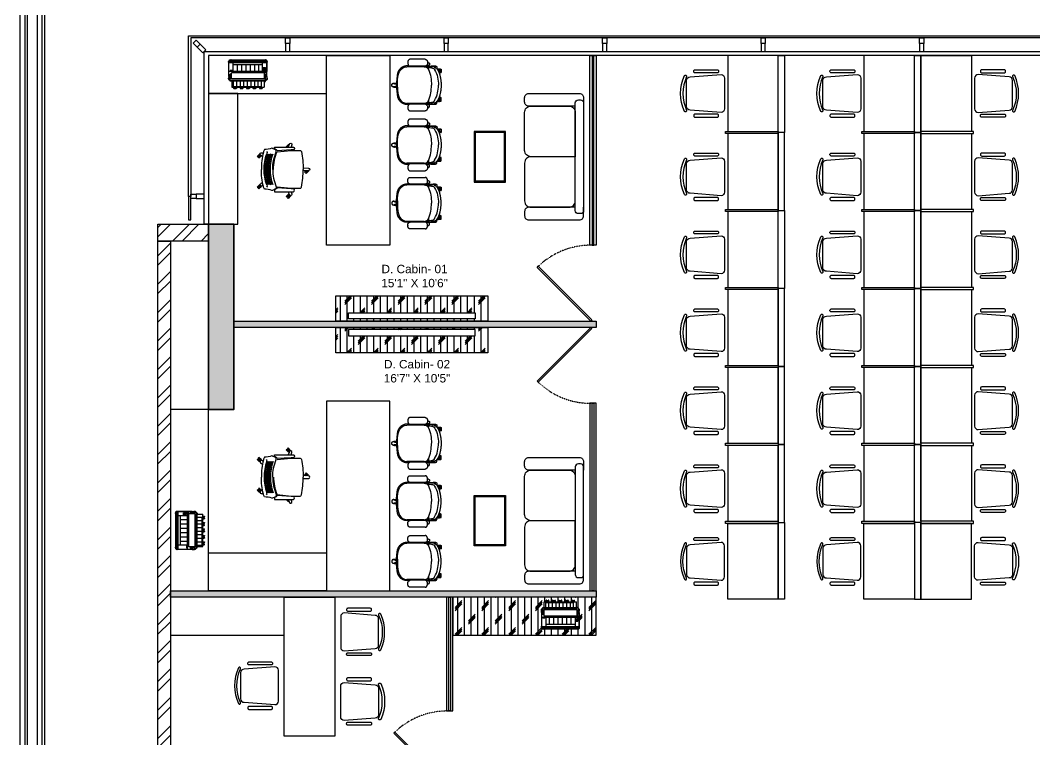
# Model space of a CAD drawing. Header units: inches. Extents: x 245639 to 247372, y 696379 to 697686.
# Drawn here: x 245661.1 to 246142.3, y 697065.5 to 697406.9 of the extents above; entities that cross this region are included whole.
import ezdxf

# ---------------------------------------------------------------- set-up
doc = ezdxf.new("R2010")
doc.units = ezdxf.units.IN
doc.linetypes.add('( Hidden )', pattern=[0.375, 0.25, -0.125])
doc.linetypes.add('AUDIT_D_060311083008-3', pattern=[0])
for name, color, linetype in [('A-GLAZ', 92, 'AUDIT_D_060311083008-3'), ('FFURNITURE', 42, 'Continuous'), ('HATCH', 251, 'Continuous'), ('I-Text', 44, 'Continuous'), ('I-Windows', 141, 'Continuous'), ('WALL', 7, 'Continuous')]:
    doc.layers.add(name, color=color, linetype=linetype)
doc.layers.add('C01 Walls', color=10, linetype='Continuous', lineweight=35)
doc.layers.add('NAMEPLATE', color=7, linetype='Continuous', lineweight=25)
doc.styles.get("Standard").update_dxf_attribs({"font": 'arial.ttf'})
pattern_1 = [(270, (-664221.4, -105168.278), (3.175, -5e-16), []), (45, (-664222.9875, -105169.8655), (-6.35000274, 6.35000274), [4.49013, -4.49013]), (45, (-664222.9875, -105170.659), (-6.35000274, 6.35000274), [4.49013, -4.49013]), (45, (-664222.9875, -105171.453), (-6.35000274, 6.35000274), [4.49013, -4.49013])]

# ---------------------------------------------------------------- blocks, each defined once
blk = doc.blocks.new('rthd')
at = {"layer": 'FFURNITURE', "transparency": 33554687}
for p, q in [((910228, 805947), (910236, 805940)), ((909933, 805732), (909941, 805725)), ((910529, 805727), (910531, 805725)), ((910047, 805387), (910054, 805379)), ((910411, 805387), (910418, 805380))]:
    blk.add_line(p, q, dxfattribs=at)
for points in [[(910249, 805969), (910243, 805975), (910214, 805947)], [(910214, 805947), (910221, 805940), (910249, 805967)], [(910236, 805926), (910228, 805933), (910248, 805953)], [(910248, 805938), (910236, 805926)], [(910529, 805723), (910546, 805741)], [(910554, 805744), (910559, 805739), (910531, 805711)], [(910531, 805711), (910529, 805713)]]:
    blk.add_lwpolyline(points, dxfattribs=at)
for points in [[(910281, 805910), (910279, 805975, 1), (910249, 805975), (910247, 805910, -0.488714)], [(910056, 805601), (910039, 805770), (910039, 805870, -0.414214), (910054, 805890, -0.046652), (910264, 805911, -0.30894)], [(910471, 805601), (910489, 805770), (910489, 805870, 0.414214), (910474, 805890, 0.046652), (910264, 805911, 0.30894)], [(909999, 805768), (909974, 805776, 1), (909964, 805747), (909999, 805735, -0.488714)], [(910529, 805735), (910563, 805747, 1), (910554, 805776), (910529, 805768, -0.488714)], [(910015, 805548, 0.121111), (910013, 805539, -0.071788), (910029, 805452, 0.044073), (910061, 805440, 0.070245), (910264, 805415, 0.103619)], [(910264, 805550, -0.096913), (910056, 805591, 0.398658), (910031, 805581), (910015, 805548, 0.121111)], [(910264, 805560, 0.096913), (910471, 805601)], [(910264, 805550, 0.096913), (910471, 805591, -0.398658), (910497, 805581), (910513, 805548, -0.121111)], [(910513, 805548, -0.121111), (910514, 805539, 0.071788), (910499, 805452, -0.044073), (910466, 805440, -0.070245), (910264, 805415, -0.103619)], [(910078, 805436), (910069, 805424, 1), (910094, 805406), (910112, 805429, -0.488714)], [(910416, 805429), (910434, 805406, 1), (910458, 805424), (910450, 805436, -0.488714)]]:
    blk.add_lwpolyline(points, format="xyb", dxfattribs=at)
for points in [[(909919, 805732), (909926, 805725), (909955, 805753), (909948, 805760)], [(909941, 805711), (909933, 805718), (909962, 805746), (909969, 805739)], [(910033, 805387), (910040, 805379), (910068, 805408), (910061, 805415)], [(910054, 805365), (910047, 805372), (910075, 805401), (910082, 805394)], [(910396, 805387), (910404, 805380), (910432, 805408), (910425, 805415)], [(910418, 805365), (910411, 805373), (910439, 805401), (910446, 805394)]]:
    blk.add_lwpolyline(points, close=True, dxfattribs=at)
for points in [[(909999, 805570), (909999, 805750), (909999, 805795, -0.867295), (910034, 805795), (910034, 805770), (910043, 805602, 0.220172), (910031, 805591), (910021, 805570)], [(910529, 805570), (910529, 805750), (910529, 805795, 0.867295), (910494, 805795), (910494, 805770), (910484, 805602, -0.220172), (910497, 805591), (910507, 805570)], [(910529, 805570), (910529, 805750), (910529, 805795, 0.867295), (910494, 805795), (910494, 805770), (910484, 805602, -0.220172), (910497, 805591), (910507, 805570)]]:
    blk.add_lwpolyline(points, format="xyb", close=True, dxfattribs=at)
for centre, radius, start, end in [((910239, 805957), 433, 248.2776, 273.3003), ((910239, 805942), 433, 248.2776, 273.3003), ((910239, 805932), 433, 248.2776, 273.3003), ((910239, 805917), 433, 248.2776, 273.3003), ((910239, 805907), 433, 248.2776, 273.3003), ((910239, 805892), 433, 248.2776, 273.3003), ((910289, 805957), 433, 266.6997, 291.7224), ((910289, 805942), 433, 266.6997, 291.7224), ((910289, 805932), 433, 266.6997, 291.7224), ((910289, 805917), 433, 266.6997, 291.7224), ((910289, 805907), 433, 266.6997, 291.7224), ((910289, 805892), 433, 266.6997, 291.7224), ((910069, 805465), 18, 56.3099, 146.3099), ((910239, 805882), 433, 248.2776, 273.3003), ((910289, 805882), 433, 266.6997, 291.7224), ((910459, 805465), 18, 33.6901, 123.6901)]:
    blk.add_arc(centre, radius, start, end, dxfattribs=at)
blk = doc.blocks.new('jjtjty')
at = {"layer": 'FFURNITURE', "transparency": 33554687}
for p, q in [((910891, 806275), (910892, 806505)), ((911370, 806275), (911370, 806505)), ((910895, 806231), (910905, 806221)), ((910903, 806217), (910907, 806180)), ((910905, 806221), (910908, 806221)), ((910927, 806218), (910921, 806221)), ((911335, 806218), (911341, 806221)), ((911356, 806221), (911354, 806221)), ((911359, 806217), (911355, 806180)), ((911366, 806231), (911357, 806221)), ((910935, 806084), (910935, 806055)), ((910936, 806054), (910951, 806054)), ((910952, 806082), (910952, 806055)), ((911309, 806082), (911309, 806055)), ((911326, 806054), (911310, 806054)), ((911327, 806084), (911327, 806055))]:
    blk.add_line(p, q, dxfattribs=at)
for points in [[(911110, 806667), (911111, 806667), (911112, 806664), (911113, 806664), (911113, 806664), (911113, 806662)], [(911151, 806667), (911151, 806667), (911150, 806664), (911149, 806664), (911149, 806664), (911149, 806662)], [(911103, 806625), (911131, 806625), (911158, 806625)], [(911113, 806662), (911113, 806660), (911114, 806657), (911115, 806655), (911115, 806653), (911115, 806651), (911115, 806648), (911115, 806645), (911115, 806644), (911115, 806640), (911115, 806638)], [(911149, 806662), (911148, 806660), (911147, 806657), (911147, 806655), (911147, 806653), (911147, 806651), (911147, 806648), (911147, 806645), (911147, 806644), (911147, 806640), (911147, 806638)], [(910886, 806195), (910884, 806180), (910882, 806155), (910882, 806149)], [(910894, 806135), (910896, 806147), (910890, 806189)], [(911367, 806135), (911366, 806147), (911371, 806189)], [(911376, 806195), (911378, 806180), (911380, 806155), (911380, 806149)]]:
    blk.add_lwpolyline(points, dxfattribs=at)
for centre, major_axis, start_param, end_param in [((911003, 806500), (79, -79), 2.82742, 3.885789), ((911089, 806256), (262, -262), 2.317561, 2.733098), ((910958, 806277), (47, 47), 2.389866, 3.443588), ((910956, 806276), (54.1, 54.1), 2.597378, 2.985125), ((910903, 806151), (14.8, 14.8), 2.405886, 3.302959), ((910924, 806191), (26.9, 26.9), 1.812527, 2.25782), ((910893, 806137), (2.9, -2.9), 4.93479, 5.600098), ((910907, 806201), (12.9, -12.9), 2.677762, 3.364454), ((910893, 806135), (1.31, 1.31), 4.07063, 5.434941), ((910951, 806156), (39.3, -39.3), 4.077272, 4.903855), ((910901, 806217), (1.47, -1.47), 0.785825, 2.437059), ((910907, 806217), (3.3, 3.3), 1.102119, 2.064126), ((910954, 806179), (33.1, -33.1), 3.9049, 4.972275), ((910911, 806186), (24.9, 24.9), 0.521315, 0.873517), ((911128, 806742), (91, 553), 2.937392, 3.309227), ((911131, 806507), (296, -296), 4.99774, 5.497452), ((910945, 806103), (15.6, -15.6), 3.765136, 6.18677), ((910933, 806079), (1.12, -1.12), 5.538248, 7.068583), ((910936, 806055), (0.539, 0.539), 2.356195, 3.926991), ((910951, 806055), (0.539, -0.539), 5.497787, 7.068583), ((910954, 806079), (1.12, -1.12), 3.926991, 5.457327)]:
    blk.add_ellipse(centre, major_axis=major_axis, ratio=1, start_param=start_param, end_param=end_param, dxfattribs=at)
at = {"layer": 'FFURNITURE', "transparency": 33554687, "extrusion": (0, 0, -1)}
for centre, major_axis, start_param, end_param in [((911173, 806256), (262, 262), 5.459154, 5.874691), ((911258, 806500), (79, 79), 5.969012, 7.027382), ((911304, 806277), (47, -47), -0.751727, 0.301996), ((911134, 806742), (91, -553), -0.204201, 0.167634), ((911131, 806507), (296, 296), 1.856147, 2.355859), ((911308, 806179), (33.1, 33.1), 0.763307, 1.830683), ((911351, 806186), (24.9, -24.9), 3.662908, 4.015109), ((911311, 806156), (39.3, 39.3), 0.935679, 1.762262), ((911355, 806217), (3.3, -3.3), 4.243712, 5.205719), ((911360, 806217), (1.47, 1.47), 3.927418, 5.578652), ((911355, 806201), (12.9, 12.9), 5.819354, 6.506047), ((911305, 806276), (54.1, -54.1), -0.544214, -0.156468), ((911369, 806135), (1.31, -1.31), 0.929037, 2.293349), ((911369, 806137), (2.9, 2.9), 1.793197, 2.458506), ((911338, 806191), (26.9, -26.9), -1.329065, -0.883773), ((911359, 806151), (14.8, -14.8), -0.735707, 0.161366), ((911316, 806103), (15.6, -15.6), -0.947253, 1.474381), ((911308, 806079), (1.12, 1.12), 0.785398, 2.315734), ((911310, 806055), (0.539, 0.539), 2.356195, 3.926991), ((911326, 806055), (0.539, -0.539), -0.785398, 0.785398), ((911328, 806079), (1.12, 1.12), 2.396655, 3.926991)]:
    blk.add_ellipse(centre, major_axis=major_axis, ratio=1, start_param=start_param, end_param=end_param, dxfattribs=at)
at = {"layer": 'FFURNITURE', "transparency": 33554687}
for points, weights, knots in [([(911109, 806688), (911108, 806688), (911107, 806686), (911102, 806662), (911106, 806638)], [1, 0.873023611717, 1, 0.980536821249, 1], [0, 0, 0, 1.018856, 1.018856, 1.414094, 1.414094, 1.414094]), ([(911110, 806667), (911103, 806679), (911110, 806690), (911117, 806702), (911131, 806701), (911144, 806702), (911151, 806690), (911158, 806679), (911151, 806667)], [1, 0.85579821339, 1, 0.85579821339, 1, 0.855798213391, 1, 0.855798213391, 1], [0, 0, 0, 1.087409, 1.087409, 2.174818, 2.174818, 3.262227, 3.262227, 4.349636, 4.349636, 4.349636]), ([(911152, 806688), (911154, 806688), (911154, 806686), (911160, 806662), (911156, 806638)], [1, 0.873023611703, 1, 0.980536821249, 1], [0, 0, 0, 1.018856, 1.018856, 1.414094, 1.414094, 1.414094]), ([(911382, 806473), (911382, 806482), (911382, 806490), (911386, 806545), (911349, 806586), (911311, 806627), (911256, 806629), (911206, 806637), (911156, 806638), (911143, 806638), (911131, 806638), (911118, 806638), (911106, 806638), (911055, 806637), (911006, 806629), (910950, 806627), (910913, 806586), (910876, 806545), (910879, 806490), (910879, 806482), (910879, 806473)], [1, 1, 1, 0.920970329426, 1, 0.920970329426, 1, 0.996764637726, 1, 1, 1, 1, 1, 0.996764637726, 1, 0.920970329426, 1, 0.920970329426, 1, 1, 1], [0, 0, 0, 1, 1, 1.800466, 1.800466, 2.600931, 2.600931, 2.761856, 2.761856, 3.761856, 3.761856, 4.761856, 4.761856, 4.922781, 4.922781, 5.723247, 5.723247, 6.523712, 6.523712, 7.523712, 7.523712, 7.523712]), ([(910860, 806236), (910873, 806241), (910880, 806252), (910883, 806258), (910882, 806264), (910882, 806362), (910882, 806460), (910883, 806467), (910880, 806472), (910873, 806484), (910860, 806488), (910838, 806497), (910816, 806488), (910803, 806484), (910796, 806472), (910793, 806467), (910794, 806460), (910794, 806362), (910794, 806264)], [1, 0.939418827349, 1, 0.96275443944, 1, 1, 1, 0.962754439438, 1, 0.939418827349, 1, 0.934055427035, 1, 0.939418827348, 1, 0.962754439438, 1, 1, 1], [0, 0, 0, 0.699731, 0.699731, 1.247301, 1.247301, 2.247301, 2.247301, 2.794871, 2.794871, 3.494602, 3.494602, 4.224984, 4.224984, 4.924715, 4.924715, 5.472285, 5.472285, 6.472285, 6.472285, 6.472285]), ([(911468, 806264), (911468, 806362), (911468, 806460), (911468, 806467), (911466, 806472), (911458, 806484), (911446, 806488), (911424, 806497), (911402, 806488), (911389, 806484), (911382, 806472), (911379, 806467), (911379, 806460)], [1, 1, 1, 0.962754439438, 1, 0.939418827348, 1, 0.934055427035, 1, 0.939418827348, 1, 0.962754439438, 1], [0, 0, 0, 1, 1, 1.54757, 1.54757, 2.247301, 2.247301, 2.977684, 2.977684, 3.677415, 3.677415, 4.224984, 4.224984, 4.224984]), ([(911468, 806264), (911468, 806258), (911466, 806252), (911458, 806241), (911446, 806236), (911424, 806228), (911402, 806236), (911389, 806241), (911382, 806252), (911379, 806258), (911379, 806264), (911379, 806362), (911379, 806460)], [1, 0.96275443944, 1, 0.939418827348, 1, 0.934055427035, 1, 0.939418827348, 1, 0.96275443944, 1, 1, 1], [0, 0, 0, 0.54757, 0.54757, 1.247301, 1.247301, 1.977684, 1.977684, 2.677415, 2.677415, 3.224984, 3.224984, 4.224984, 4.224984, 4.224984]), ([(910860, 806236), (910838, 806228), (910816, 806236), (910803, 806241), (910796, 806252), (910793, 806258), (910794, 806264)], [1, 0.934055427035, 1, 0.939418827348, 1, 0.96275443944, 1], [0, 0, 0, 0.730383, 0.730383, 1.430114, 1.430114, 1.977684, 1.977684, 1.977684]), ([(910835, 806232), (910835, 806221), (910843, 806212), (910846, 806208), (910851, 806206), (910857, 806204), (910863, 806207), (910876, 806213), (910877, 806227), (910877, 806238), (910878, 806249)], [1, 0.943338632687, 1, 0.968267368413, 1, 0.9394851057, 1, 0.864198855486, 1, 1, 1], [0, 0, 0, 0.676489, 0.676489, 1.181677, 1.181677, 1.881021, 1.881021, 2.935502, 2.935502, 3.935502, 3.935502, 3.935502]), ([(910883, 806254), (910882, 806194), (910880, 806135), (910880, 806124), (910887, 806115), (910891, 806109), (910899, 806109), (910902, 806108), (910906, 806110), (910910, 806112), (910912, 806116)], [1, 1, 1, 0.935512434708, 1, 0.918468104224, 1, 0.965843473499, 1, 0.972653000166, 1], [0, 0, 0, 1, 1, 1.722179, 1.722179, 2.535393, 2.535393, 3.059628, 3.059628, 3.528435, 3.528435, 3.528435]), ([(911378, 806254), (911380, 806194), (911382, 806135), (911382, 806124), (911375, 806115), (911370, 806109), (911363, 806109), (911359, 806108), (911356, 806110), (911352, 806112), (911349, 806116)], [1, 1, 1, 0.935512434708, 1, 0.918468104225, 1, 0.965843473499, 1, 0.972653000165, 1], [0, 0, 0, 1, 1, 1.722179, 1.722179, 2.535393, 2.535393, 3.059628, 3.059628, 3.528435, 3.528435, 3.528435]), ([(911427, 806232), (911426, 806221), (911419, 806212), (911416, 806208), (911411, 806206), (911405, 806204), (911399, 806207), (911386, 806213), (911385, 806227), (911384, 806238), (911384, 806249)], [1, 0.943338632687, 1, 0.968267368414, 1, 0.9394851057, 1, 0.864198855487, 1, 1, 1], [0, 0, 0, 0.676489, 0.676489, 1.181677, 1.181677, 1.881021, 1.881021, 2.935502, 2.935502, 3.935502, 3.935502, 3.935502]), ([(910920, 806109), (910914, 806083), (910921, 806057), (910922, 806055), (910924, 806055), (910928, 806055), (910932, 806055), (910933, 806055), (910933, 806056), (910933, 806070), (910933, 806085)], [1, 0.974666881774, 1, 0.7833173455, 1, 1, 1, 0.707106807832, 1, 1, 1], [0, 0, 0, 0.451139, 0.451139, 1.792762, 1.792762, 2.792762, 2.792762, 4.363559, 4.363559, 5.363559, 5.363559, 5.363559]), ([(911342, 806109), (911304, 806082), (911259, 806071), (911196, 806055), (911131, 806055), (911066, 806055), (911003, 806071), (910957, 806082), (910920, 806109)], [1, 0.979760898136, 1, 0.992391068779, 1, 0.992391068779, 1, 0.979760898136, 1], [0, 0, 0, 0.403066, 0.403066, 0.649944, 0.649944, 0.896822, 0.896822, 1.299888, 1.299888, 1.299888]), ([(910954, 806083), (910954, 806070), (910954, 806056), (910954, 806056), (910954, 806055), (910955, 806055), (910955, 806055), (910959, 806055), (910963, 806055), (910965, 806055), (910966, 806057), (910969, 806069), (910969, 806082)], [1, 1, 1, 0.923879528318, 1, 0.923879528318, 1, 1, 1, 0.783317456602, 1, 0.992237440768, 1], [0, 0, 0, 1, 1, 1.785398, 1.785398, 2.570796, 2.570796, 3.570796, 3.570796, 4.912419, 4.912419, 5.161781, 5.161781, 5.161781]), ([(911308, 806083), (911308, 806070), (911308, 806056), (911308, 806056), (911307, 806055), (911307, 806055), (911306, 806055), (911303, 806055), (911299, 806055), (911296, 806055), (911296, 806057), (911292, 806069), (911292, 806082)], [1, 1, 1, 0.923879528314, 1, 0.923879528314, 1, 1, 1, 0.783317456604, 1, 0.992237440768, 1], [0, 0, 0, 1, 1, 1.785398, 1.785398, 2.570796, 2.570796, 3.570796, 3.570796, 4.912419, 4.912419, 5.161781, 5.161781, 5.161781]), ([(911342, 806109), (911347, 806083), (911340, 806057), (911340, 806055), (911337, 806055), (911334, 806055), (911330, 806055), (911328, 806055), (911328, 806056), (911328, 806070), (911328, 806085)], [1, 0.974666881773, 1, 0.783317345499, 1, 1, 1, 0.707106807826, 1, 1, 1], [0, 0, 0, 0.451139, 0.451139, 1.792762, 1.792762, 2.792762, 2.792762, 4.363559, 4.363559, 5.363559, 5.363559, 5.363559])]:
    blk.add_rational_spline(points, weights, degree=2, knots=knots, dxfattribs=at)
blk = doc.blocks.new('CHAIR')
at = {"layer": 'FFURNITURE', "transparency": 33554687}
for points in [[(910091.13, 804704.94), (910102.13, 804704.94, 0.414214), (910103.63, 804706.44), (910104.63, 804719.44, 0.414214), (910103.13, 804720.94), (910090.13, 804720.94, 0.414214), (910088.63, 804719.44), (910089.63, 804706.44, 0.414214)], [(910087.38, 804707.94), (910087.13, 804707.94, -0.414214), (910086.63, 804708.44), (910086.63, 804717.94, -0.414214), (910087.13, 804718.44), (910087.38, 804718.44, -0.414214), (910087.88, 804717.94), (910087.88, 804708.44, -0.414214)], [(910105.88, 804707.94), (910106.13, 804707.94, 0.414214), (910106.63, 804708.44), (910106.63, 804717.94, 0.414214), (910106.13, 804718.44), (910105.88, 804718.44, 0.414214), (910105.38, 804717.94), (910105.38, 804708.44, 0.414214)]]:
    blk.add_lwpolyline(points, format="xyb", close=True, dxfattribs=at)
blk.add_lwpolyline([(910104.17, 804704.02, 0.972145), (910103.76, 804704.93, -0.215828), (910089.52, 804704.92, 0.999593), (910089.08, 804704.02, 0.21626), (910104.18, 804704.02)], format="xyb", dxfattribs=at)
blk = doc.blocks.new('Oce TDS 400 Plotter')
for p, q in [((-24.8, 29.5), (-24.8, 23)), ((-22.5, 29.5), (-24.8, 29.5)), ((-22.5, 38), (22.5, 38)), ((-22.5, 29.5), (-22.5, 38)), ((22.5, 29.5), (22.5, 38)), ((24.7, 29.5), (22.5, 29.5)), ((24.7, 29.5), (24.7, 23)), ((-26.5, 23), (-26.5, 3.5)), ((-24.8, 23), (-26.5, 23)), ((24.7, 23), (26.5, 23)), ((26.5, 23), (26.5, 3.5)), ((26.5, 3.5), (26.5, 16)), ((-26.5, 3.5), (-25.9, 3.5)), ((-25.9, 3.5), (-25.9, 0)), ((-25.9, 0), (25.9, 0)), ((25.9, 3.5), (25.9, 0)), ((25.9, 3.5), (26.5, 3.5))]:
    blk.add_line(p, q)
at = {"color": 9}
for p, q in [((24.7, 29), (-24.8, 29)), ((22.5, 29.5), (-22.5, 29.5)), ((-20.5, 29.5), (-20.5, 38)), ((-20.5, 37), (18.5, 37)), ((-20, 38), (-20, 39.7)), ((-19.8, 38), (-19.8, 39.7)), ((-16.3, 38), (-16.3, 39.7)), ((-16, 38), (-16, 39.7)), ((-16, 29.5), (-16, 37)), ((-11, 38), (-11, 39.7)), ((-11, 29.5), (-11, 37)), ((-10.8, 38), (-10.8, 39.7)), ((-7.3, 38), (-7.3, 39.7)), ((-7, 38), (-7, 39.7)), ((-6, 29.5), (-6, 37)), ((-2, 38), (-2, 39.7)), ((-1.8, 38), (-1.8, 39.7)), ((-1, 29.5), (-1, 37)), ((1.7, 38), (1.7, 39.7)), ((2, 38), (2, 39.7)), ((4, 29.5), (4, 37)), ((7, 38), (7, 39.7)), ((7.2, 38), (7.2, 39.7)), ((9, 29.5), (9, 37)), ((10.7, 38), (10.7, 39.7)), ((11, 38), (11, 39.7)), ((14, 29.5), (14, 37)), ((16, 38), (16, 39.7)), ((16.2, 38), (16.2, 39.7)), ((18.5, 29.5), (18.5, 38)), ((19.7, 38), (19.7, 39.7)), ((20, 38), (20, 39.7)), ((-26.5, 23), (-26.5, 26)), ((26.5, 16), (-26.5, 16)), ((-24.8, 23), (-24.8, 20)), ((-23, 20), (-24.8, 20)), ((-23, 27), (-23, 18)), ((23, 27), (-23, 27)), ((23, 26.5), (-23, 26.5)), ((26.5, 18), (-23, 18)), ((-20.5, 18), (-20.5, 3.5)), ((-15, 6.5), (-15, 16)), ((-9, 6.5), (-9, 16)), ((-3, 6.5), (-3, 16)), ((3, 6.5), (3, 16)), ((9, 6.5), (9, 16)), ((15, 6.5), (15, 16)), ((20.5, 18), (20.5, 3.5)), ((23, 27), (23, 18)), ((23, 20), (24.7, 20)), ((24.7, 23), (24.7, 20)), ((26.5, 23), (26.5, 26)), ((-26.5, 3.5), (-26.5, 2.5)), ((-25.9, 3.5), (25.9, 3.5)), ((-25.9, 1.7), (25.9, 1.7)), ((-20.5, 6.5), (20.5, 6.5)), ((21.3, 13.5), (24.2, 13.5)), ((26.5, 3.5), (26.5, 2.5))]:
    blk.add_line(p, q, dxfattribs=at)
for points in [[(23.3, 29.5), (23.9, 29.5), (23.9, 30), (23.3, 30)], [(23.5, 30), (23.7, 30), (23.7, 30.8), (23.5, 30.8)], [(-24.6, 15.5), (-21.8, 15.5), (-21.8, 14.9), (-24.6, 14.9)], [(24.4, 15.7), (21.1, 15.7), (21.1, 10.7), (24.4, 10.7)], [(24.2, 15.5), (21.3, 15.5), (21.3, 11.2), (24.2, 11.2)], [(21.7, 13), (22.9, 13), (22.9, 12.3), (21.7, 12.3)]]:
    blk.add_lwpolyline(points, close=True, dxfattribs=at)
for centre in [(23.1, 11.9), (23.7, 13), (23.7, 12.5), (23.7, 11.9)]:
    blk.add_circle(centre, 0.135, dxfattribs=at)
for centre, radius, start, end in [((-24, 26), 3, 104.4775, 213.5573), ((-24, 26), 2.5, 107.4576, 180), ((-19.7, 39.7), 0.342, 65.1032, 170.4724), ((-19.7, 39.7), 0.0922, 65.1032, 161.5869), ((-18, 42.9), 3.51, 240.0499, 299.8724), ((-18, 42.9), 3.26, 242.2719, 297.7281), ((-16.3, 39.7), 0.342, 9.5276, 114.8968), ((-16.3, 39.7), 0.0922, 18.4131, 114.8968), ((-10.7, 39.7), 0.342, 65.1032, 170.4724), ((-10.7, 39.7), 0.0922, 65.1032, 161.5869), ((-9, 42.9), 3.51, 240.0499, 299.8724), ((-9, 42.9), 3.26, 242.2719, 297.7281), ((-7.3, 39.7), 0.342, 9.5276, 114.8968), ((-7.3, 39.7), 0.0922, 18.4131, 114.8968), ((-1.7, 39.7), 0.342, 65.1032, 170.4724), ((-1.7, 39.7), 0.0922, 65.1032, 161.5869), ((0, 42.9), 3.51, 240.0499, 299.8724), ((0, 42.9), 3.26, 242.2719, 297.7281), ((1.7, 39.7), 0.342, 9.5276, 114.8968), ((1.7, 39.7), 0.0922, 18.4131, 114.8968), ((7.3, 39.7), 0.342, 65.1032, 170.4724), ((7.3, 39.7), 0.0922, 65.1032, 161.5869), ((9, 42.9), 3.51, 240.0499, 299.8724), ((9, 42.9), 3.26, 242.2719, 297.7281), ((10.7, 39.7), 0.342, 9.5276, 114.8968), ((10.7, 39.7), 0.0922, 18.4131, 114.8968), ((16.3, 39.7), 0.342, 65.1032, 170.4724), ((16.3, 39.7), 0.0922, 65.1032, 161.5869), ((18, 42.9), 3.51, 240.0499, 299.8724), ((18, 42.9), 3.26, 242.2719, 297.7281), ((19.7, 39.7), 0.342, 9.5276, 114.8968), ((19.7, 39.7), 0.0922, 18.4131, 114.8968), ((24, 26), 3, 326.4427, 75.5225), ((24, 26), 2.5, 0, 72.5424), ((-24, 2.5), 3, 146.4427, 231.3178), ((-24, 2.5), 2.5, 180, 221.4096), ((-24, 2.5), 3, 236.4427, 303.5573), ((24, 2.5), 3, 236.4427, 303.5573), ((24, 2.5), 3, 308.6822, 33.5573), ((24, 2.5), 2.5, 318.5904, 0)]:
    blk.add_arc(centre, radius, start, end, dxfattribs=at)

msp = doc.modelspace()

# ---------------------------------------------------------------- hatches: boundary and pattern name
at = {"layer": 'HATCH', "true_color": 0x939598, "transparency": 33554687}
h = msp.add_hatch(dxfattribs=at)
h.set_pattern_fill('ANSI32', color=252)
h.set_pattern_definition([(45, (-663104.8545, -107692.82), (-6.73519209, 6.73519209), []), (45, (-663100.364, -107692.82), (-6.73519209, 6.73519209), [])])
h.paths.add_polyline_path([(245726.32, 697310.18), (245750.32, 697310.18), (245750.32, 697302.18), (245726.32, 697302.18)])
h.paths.add_polyline_path([(245732.32, 696912.18), (245726.32, 696912.18), (245726.32, 697302.18), (245732.32, 697302.18)])
h.paths.add_polyline_path([(246517.52, 696912.18), (246523.52, 696912.18), (246523.52, 696890.18), (246517.52, 696890.18)])
h.paths.add_polyline_path([(245726.32, 696912.18), (246343.32, 696912.18), (246343.32, 696906.18), (246343.32, 696906.18), (246343.32, 696912.18), (246517.52, 696912.18), (246517.52, 696906.18), (245726.32, 696906.18)])
h.paths.add_polyline_path([(246577.52, 696912.18), (246581.52, 696912.18), (246581.52, 696890.18), (246577.52, 696890.18)])
h.paths.add_polyline_path([(246593.52, 696912.18), (246597.52, 696912.18), (246597.52, 696890.18), (246593.52, 696890.18)])
h.paths.add_polyline_path([(246683.52, 696890.18), (246689.52, 696890.18), (246689.52, 696912.18), (246683.52, 696912.18)])
h.paths.add_polyline_path([(246517.52, 696890.18), (246689.52, 696890.18), (246689.52, 696884.18), (246517.52, 696884.18)])
h = msp.add_hatch(color=252, dxfattribs=at)
h.dxf.hatch_style = 1
h.paths.add_polyline_path([(246859.32, 697012.18), (246903.32, 697012.18), (246903.32, 696978.18), (246859.32, 696978.18)])
h.paths.add_polyline_path([(247204.32, 696926.18), (247224.32, 696926.18), (247224.32, 696918.18), (247204.32, 696918.18)])
h.paths.add_polyline_path([(247035.12, 696918.18), (247243.12, 696918.18), (247243.12, 696910.18), (247035.12, 696910.18)])
h.paths.add_polyline_path([(247232.32, 697018.18), (247224.32, 697018.18), (247224.32, 697038.18), (247232.32, 697038.18)])
h.paths.add_polyline_path([(247248.32, 697008.18), (247284.32, 697008.18), (247284.32, 696972.18), (247248.32, 696972.18)])
h.paths.add_polyline_path([(247248.32, 697310.18), (247284.32, 697310.18), (247284.32, 697274.18), (247248.32, 697274.18)])
h.paths.add_polyline_path([(246901.32, 697310.18), (246861.32, 697310.18), (246861.32, 697270.18), (246901.32, 697270.18)])
h.paths.add_polyline_path([(246485.32, 697310.18), (246525.32, 697310.18), (246525.32, 697270.18), (246485.32, 697270.18)])
h.paths.add_polyline_path([(246156.32, 697286.57), (246196.32, 697286.57), (246196.32, 697246.57), (246156.32, 697246.57)])
h.paths.add_polyline_path([(245762.32, 697310.18), (245750.32, 697310.18), (245750.32, 697222.18), (245762.32, 697222.18)])
h.paths.add_polyline_path([(245762.32, 697060.18), (245750.32, 697060.18), (245750.32, 696972.18), (245762.32, 696972.18)])
h.paths.add_polyline_path([(245840.32, 696932.18), (245848.32, 696932.18), (245848.32, 696912.18), (245840.32, 696912.18)])
h.paths.add_polyline_path([(246004.32, 697052.18), (246024.32, 697052.18), (246024.32, 697044.18), (246004.32, 697044.18)])
h.paths.add_polyline_path([(246152.32, 697016.18), (246196.32, 697016.18), (246196.32, 696972.18), (246152.32, 696972.18)])
h.paths.add_polyline_path([(246260.32, 697052.18), (246280.32, 697052.18), (246280.32, 697044.18), (246260.32, 697044.18)])
h.paths.add_polyline_path([(246354.32, 697044.18), (246374.32, 697044.18), (246374.32, 697052.18), (246354.32, 697052.18)])
h.paths.add_polyline_path([(246482.32, 696972.18), (246526.32, 696972.18), (246526.32, 697016.18), (246482.32, 697016.18)])
h.paths.add_polyline_path([(246636.32, 697052.18), (246656.32, 697052.18), (246656.32, 697044.18), (246636.32, 697044.18)])
h.paths.add_polyline_path([(246730.32, 697052.18), (246750.32, 697052.18), (246750.32, 697044.18), (246730.32, 697044.18)])
at = {"layer": 'HATCH', "transparency": 33554559}
h = msp.add_hatch(dxfattribs=at)
h.set_pattern_fill('CORK', color=42, angle=-90)
h.set_pattern_definition(pattern_1)
h.paths.add_polyline_path([(245816.82, 697265.18), (245816.82, 697268.18), (245876.82, 697268.18), (245876.82, 697265.18)], flags=16)
h.paths.add_polyline_path([(245810.82, 697276.18), (245882.82, 697276.18), (245882.82, 697264.18), (245810.82, 697264.18)])
h = msp.add_hatch(color=42, dxfattribs=at)
h.dxf.hatch_style = 1
h.paths.add_polyline_path([(245762.32, 697264.18), (245934.32, 697264.18), (245934.32, 697261.18), (245762.32, 697261.18)])
h = msp.add_hatch(dxfattribs=at)
h.set_pattern_fill('CORK', color=42, angle=-90)
h.set_pattern_definition(pattern_1)
h.paths.add_polyline_path([(245816.82, 697260.18), (245816.82, 697257.18), (245876.82, 697257.18), (245876.82, 697260.18)], flags=16)
h.paths.add_polyline_path([(245810.82, 697261.18), (245882.82, 697261.18), (245882.82, 697249.18), (245810.82, 697249.18)])
h = msp.add_hatch(color=42, dxfattribs=at)
h.dxf.hatch_style = 1
h.paths.add_polyline_path([(245732.32, 697136.18), (245934.32, 697136.18), (245934.32, 697133.18), (245732.32, 697133.18)])
h = msp.add_hatch(dxfattribs=at)
h.set_pattern_fill('CORK', color=42, angle=-90)
h.set_pattern_definition([(270, (-448656.2496, 942151.143), (3.175, -6e-16), []), (45, (-448657.837, 942149.5555), (-6.35000274, 6.35000274), [4.49013, -4.49013]), (45, (-448657.837, 942148.762), (-6.35000274, 6.35000274), [4.49013, -4.49013]), (45, (-448657.837, 942147.968), (-6.35000274, 6.35000274), [4.49013, -4.49013])])
h.paths.add_polyline_path([(245934.32, 697133.18), (245934.32, 697115.18), (245866.32, 697115.18), (245866.32, 697133.18)])
edge = h.paths.add_edge_path(flags=16)
edge.add_line((245925.69, 697127.93), (245925.69, 697128.13))
edge.add_line((245925.69, 697128.13), (245925.4, 697128.13))
edge.add_line((245925.4, 697128.13), (245925.4, 697128.32))
edge.add_line((245925.4, 697128.32), (245925.34, 697128.32))
edge.add_line((245925.34, 697128.32), (245925.34, 697128.58))
edge.add_line((245925.34, 697128.58), (245925.26, 697128.58))
edge.add_line((245925.26, 697128.58), (245925.26, 697128.32))
edge.add_line((245925.26, 697128.32), (245925.19, 697128.32))
edge.add_line((245925.19, 697128.32), (245925.19, 697128.13))
edge.add_line((245925.19, 697128.13), (245924.92, 697128.13))
edge.add_line((245924.92, 697128.13), (245924.92, 697131.02))
edge.add_line((245924.92, 697131.02), (245924.08, 697131.02))
edge.add_line((245924.08, 697131.02), (245924.08, 697131.57))
edge.add_arc((245923.96, 697131.59), 0.116, 350.4724, 480.0222)
edge.add_arc((245923.4, 697132.68), 1.11, 242.8091, 297.1909, ccw=False)
edge.add_arc((245922.83, 697131.59), 0.116, 59.9778, 170.4724)
edge.add_line((245922.72, 697131.61), (245922.72, 697131.02))
edge.add_line((245922.72, 697131.02), (245921.02, 697131.02))
edge.add_line((245921.02, 697131.02), (245921.02, 697131.57))
edge.add_arc((245920.9, 697131.59), 0.116, 350.4724, 480.0222)
edge.add_arc((245920.34, 697132.68), 1.11, 242.8091, 297.1909, ccw=False)
edge.add_arc((245919.77, 697131.59), 0.116, 59.9778, 170.4724)
edge.add_line((245919.66, 697131.61), (245919.66, 697131.02))
edge.add_line((245919.66, 697131.02), (245917.96, 697131.02))
edge.add_line((245917.96, 697131.02), (245917.96, 697131.57))
edge.add_arc((245917.85, 697131.59), 0.116, 350.4724, 480.0222)
edge.add_arc((245917.28, 697132.68), 1.11, 242.8091, 297.1909, ccw=False)
edge.add_arc((245916.72, 697131.59), 0.116, 59.9778, 170.4724)
edge.add_line((245916.6, 697131.61), (245916.6, 697131.02))
edge.add_line((245916.6, 697131.02), (245914.91, 697131.02))
edge.add_line((245914.91, 697131.02), (245914.91, 697131.57))
edge.add_arc((245914.79, 697131.59), 0.116, 350.4724, 480.0222)
edge.add_arc((245914.23, 697132.68), 1.11, 242.8091, 297.1909, ccw=False)
edge.add_arc((245913.66, 697131.59), 0.116, 59.9778, 170.4724)
edge.add_line((245913.55, 697131.61), (245913.55, 697131.02))
edge.add_line((245913.55, 697131.02), (245911.85, 697131.02))
edge.add_line((245911.85, 697131.02), (245911.85, 697131.57))
edge.add_arc((245911.73, 697131.59), 0.116, 350.4724, 480.0222)
edge.add_arc((245911.17, 697132.68), 1.11, 242.8091, 297.1909, ccw=False)
edge.add_arc((245910.6, 697131.59), 0.116, 59.9778, 170.4724)
edge.add_line((245910.49, 697131.61), (245910.49, 697131.02))
edge.add_line((245910.49, 697131.02), (245909.64, 697131.02))
edge.add_line((245909.64, 697131.02), (245909.64, 697128.13))
edge.add_line((245909.64, 697128.13), (245908.88, 697128.13))
edge.add_line((245908.88, 697128.13), (245908.88, 697127.93))
edge.add_arc((245909.13, 697126.94), 1.02, 104.4775, 213.5573)
edge.add_line((245908.28, 697126.38), (245908.28, 697125.92))
edge.add_line((245908.28, 697125.92), (245908.28, 697119.52))
edge.add_arc((245909.13, 697118.96), 1.02, 146.4427, 231.3178)
edge.add_line((245908.5, 697118.17), (245908.5, 697118.11))
edge.add_line((245908.5, 697118.11), (245908.57, 697118.11))
edge.add_arc((245909.13, 697118.96), 1.02, 236.4427, 303.5573)
edge.add_line((245909.7, 697118.11), (245924.87, 697118.11))
edge.add_arc((245925.43, 697118.96), 1.02, 236.4427, 303.5573)
edge.add_line((245926, 697118.11), (245926.07, 697118.11))
edge.add_line((245926.07, 697118.11), (245926.07, 697118.17))
edge.add_arc((245925.43, 697118.96), 1.02, 308.6822, 393.5573)
edge.add_line((245926.28, 697119.52), (245926.28, 697125.92))
edge.add_line((245926.28, 697125.92), (245926.28, 697126.38))
edge.add_arc((245925.43, 697126.94), 1.02, 326.4427, 435.5225)
h.paths.add_polyline_path([(245925.09, 697124.23), (245925.09, 697127.28), (245909.47, 697127.28), (245909.47, 697124.23), (245910.32, 697124.23), (245910.32, 697119.3), (245926.07, 697119.3), (245926.28, 697119.3), (245926.28, 697123.55), (245924.25, 697123.55), (245924.25, 697124.23)], flags=0)
h.paths.add_polyline_path([(245925.58, 697123.45), (245924.44, 697123.45), (245924.44, 697121.74), (245925.58, 697121.74)], flags=0)
h.paths.add_polyline_path([(245925.49, 697123.37), (245924.53, 697123.37), (245924.53, 697121.91), (245925.49, 697121.91)], flags=0)
edge = h.paths.add_edge_path(flags=0)
edge.add_arc((245925.32, 697122.53), 0.0458, 0, 360)
edge = h.paths.add_edge_path(flags=0)
edge.add_arc((245925.32, 697122.35), 0.0458, 0, 360)
edge = h.paths.add_edge_path(flags=0)
edge.add_arc((245925.32, 697122.15), 0.0458, 0, 360)
edge = h.paths.add_edge_path(flags=0)
edge.add_arc((245925.14, 697122.15), 0.0458, 0, 360)
h.paths.add_polyline_path([(245925.04, 697122.51), (245924.66, 697122.51), (245924.66, 697122.3), (245925.04, 697122.3)], flags=0)
h.paths.add_polyline_path([(245923.57, 697128.13), (245923.57, 697130.68), (245910.32, 697130.68), (245910.32, 697128.13)], flags=0)
edge = h.paths.add_edge_path(flags=0)
edge.add_arc((245923.4, 697132.68), 1.19, 240.1276, 299.8724, ccw=False)
edge.add_line((245922.8, 697131.64), (245922.8, 697131.6))
edge.add_arc((245922.83, 697131.59), 0.0313, 62.5774, 161.3491, ccw=False)
edge.add_arc((245923.4, 697132.68), 1.19, 242.5405, 297.5938)
edge.add_arc((245923.96, 697131.59), 0.0313, -18.4131, 112.3355, ccw=False)
edge.add_line((245923.99, 697131.58), (245923.99, 697131.64))
edge = h.paths.add_edge_path(flags=0)
edge.add_arc((245920.34, 697132.68), 1.19, 240.1276, 299.8724, ccw=False)
edge.add_line((245919.75, 697131.64), (245919.75, 697131.6))
edge.add_arc((245919.77, 697131.59), 0.0313, 62.5774, 161.3491, ccw=False)
edge.add_arc((245920.34, 697132.68), 1.19, 242.5405, 297.5938)
edge.add_arc((245920.9, 697131.59), 0.0313, -18.4131, 112.3355, ccw=False)
edge.add_line((245920.93, 697131.58), (245920.93, 697131.64))
edge = h.paths.add_edge_path(flags=0)
edge.add_arc((245917.28, 697132.68), 1.19, 240.1276, 299.8724, ccw=False)
edge.add_line((245916.69, 697131.64), (245916.69, 697131.6))
edge.add_arc((245916.72, 697131.59), 0.0313, 62.5774, 161.3491, ccw=False)
edge.add_arc((245917.28, 697132.68), 1.19, 242.5405, 297.5938)
edge.add_arc((245917.85, 697131.59), 0.0313, -18.4131, 112.3355, ccw=False)
edge.add_line((245917.88, 697131.58), (245917.88, 697131.64))
edge = h.paths.add_edge_path(flags=0)
edge.add_arc((245914.23, 697132.68), 1.19, 240.1276, 299.8724, ccw=False)
edge.add_line((245913.63, 697131.64), (245913.63, 697131.6))
edge.add_arc((245913.66, 697131.59), 0.0313, 62.5774, 161.3491, ccw=False)
edge.add_arc((245914.23, 697132.68), 1.19, 242.5405, 297.5938)
edge.add_arc((245914.79, 697131.59), 0.0313, -18.4131, 112.3355, ccw=False)
edge.add_line((245914.82, 697131.58), (245914.82, 697131.64))
edge = h.paths.add_edge_path(flags=0)
edge.add_arc((245911.17, 697132.68), 1.19, 240.1276, 299.8724, ccw=False)
edge.add_line((245910.58, 697131.64), (245910.58, 697131.6))
edge.add_arc((245910.6, 697131.59), 0.0313, 62.5774, 161.3491, ccw=False)
edge.add_arc((245911.17, 697132.68), 1.19, 242.5405, 297.5938)
edge.add_arc((245911.73, 697131.59), 0.0313, -18.4131, 112.3355, ccw=False)
edge.add_line((245911.76, 697131.58), (245911.76, 697131.64))
h.paths.add_polyline_path([(245909.88, 697123.37), (245908.91, 697123.37), (245908.91, 697123.17), (245909.88, 697123.17)], flags=0)

# ---------------------------------------------------------------- linework, layer by layer
at = {"layer": 'A-GLAZ', "transparency": 33554687}
for points, elevation in [([(247260.32, 697398.58), (245741.92, 697398.58), (245741.92, 697323.38), (245740.92, 697323.38), (245740.92, 697399.58), (247260.32, 697399.58)], -0.29), ([(245741.92, 697323.38), (245740.92, 697323.38), (245740.92, 697312.27), (245741.92, 697312.27)], -74.9)]:
    msp.add_lwpolyline(points, close=True, dxfattribs=dict(at, elevation=elevation))
at = {"layer": 'C01 Walls', "transparency": 33554687, "elevation": 0}
msp.add_lwpolyline([(245762.32, 697310.18), (245750.32, 697310.18), (245750.32, 697222.18), (245762.32, 697222.18)], close=True, dxfattribs=at)
at = {"layer": 'FFURNITURE', "transparency": 33554687, "elevation": 0}
for points in [[(245806.32, 697372.18), (245806.32, 697390.18), (245750.32, 697390.18), (245750.32, 697372.18)], [(245836.32, 697390.18), (245836.32, 697300.18), (245806.32, 697300.18), (245806.32, 697390.18)], [(245934.32, 697300.18), (245931.32, 697300.18), (245931.32, 697390.18), (245934.32, 697390.18)], [(245996.68, 697390.18), (245996.68, 697354.18), (246020.68, 697354.18), (246020.68, 697390.18)], [(246023.68, 697353.68), (246020.68, 697353.68), (246020.68, 697390.18), (246023.68, 697390.18)], [(246061.32, 697390.18), (246061.32, 697354.18), (246085.32, 697354.18), (246085.32, 697390.18)], [(246085.32, 697390.18), (246088.32, 697390.18), (246088.32, 697353.68), (246085.32, 697353.68)], [(246112.32, 697390.18), (246112.32, 697354.18), (246088.32, 697354.18), (246088.32, 697390.18)], [(245750.32, 697372.18), (245750.32, 697310.18), (245764.32, 697310.18), (245764.32, 697372.18)], [(245891.32, 697330.18), (245891.32, 697354.18), (245876.32, 697354.18), (245876.32, 697330.18)], [(245890.82, 697330.68), (245890.82, 697353.68), (245876.82, 697353.68), (245876.82, 697330.68)], [(246020.68, 697353.18), (245995.68, 697353.18), (245995.68, 697354.18), (246020.68, 697354.18)], [(245996.68, 697353.18), (245996.68, 697317.18), (246020.68, 697317.18), (246020.68, 697353.18)], [(246023.68, 697353.68), (246020.68, 697353.68), (246020.68, 697316.68), (246023.68, 697316.68)], [(246085.32, 697353.18), (246060.32, 697353.18), (246060.32, 697354.18), (246085.32, 697354.18)], [(246061.32, 697353.18), (246061.32, 697317.18), (246085.32, 697317.18), (246085.32, 697353.18)], [(246085.32, 697353.68), (246088.32, 697353.68), (246088.32, 697316.68), (246085.32, 697316.68)], [(246088.32, 697353.18), (246113.32, 697353.18), (246113.32, 697354.18), (246088.32, 697354.18)], [(246112.32, 697353.18), (246112.32, 697317.18), (246088.32, 697317.18), (246088.32, 697353.18)], [(246020.68, 697316.18), (245995.68, 697316.18), (245995.68, 697317.18), (246020.68, 697317.18)], [(246023.68, 697279.68), (246020.68, 697279.68), (246020.68, 697316.68), (246023.68, 697316.68)], [(246085.32, 697316.18), (246060.32, 697316.18), (246060.32, 697317.18), (246085.32, 697317.18)], [(246085.32, 697316.68), (246088.32, 697316.68), (246088.32, 697279.68), (246085.32, 697279.68)], [(246088.32, 697316.18), (246113.32, 697316.18), (246113.32, 697317.18), (246088.32, 697317.18)], [(245996.68, 697316.18), (245996.68, 697280.18), (246020.68, 697280.18), (246020.68, 697316.18)], [(246061.32, 697316.18), (246061.32, 697280.18), (246085.32, 697280.18), (246085.32, 697316.18)], [(246112.32, 697316.18), (246112.32, 697280.18), (246088.32, 697280.18), (246088.32, 697316.18)], [(246020.68, 697279.18), (245995.68, 697279.18), (245995.68, 697280.18), (246020.68, 697280.18)], [(245996.68, 697279.18), (245996.68, 697243.18), (246020.68, 697243.18), (246020.68, 697279.18)], [(246023.68, 697279.68), (246020.68, 697279.68), (246020.68, 697242.68), (246023.68, 697242.68)], [(246085.32, 697279.18), (246060.32, 697279.18), (246060.32, 697280.18), (246085.32, 697280.18)], [(246061.32, 697279.18), (246061.32, 697243.18), (246085.32, 697243.18), (246085.32, 697279.18)], [(246085.32, 697279.68), (246088.32, 697279.68), (246088.32, 697242.68), (246085.32, 697242.68)], [(246088.32, 697279.18), (246113.32, 697279.18), (246113.32, 697280.18), (246088.32, 697280.18)], [(246112.32, 697279.18), (246112.32, 697243.18), (246088.32, 697243.18), (246088.32, 697279.18)], [(245810.82, 697276.18), (245882.82, 697276.18), (245882.82, 697264.18), (245810.82, 697264.18)], [(245762.32, 697264.18), (245934.32, 697264.18), (245934.32, 697261.18), (245762.32, 697261.18)], [(245816.82, 697265.18), (245816.82, 697268.18), (245876.82, 697268.18), (245876.82, 697265.18)], [(245810.82, 697261.18), (245882.82, 697261.18), (245882.82, 697249.18), (245810.82, 697249.18)], [(245816.82, 697260.18), (245816.82, 697257.18), (245876.82, 697257.18), (245876.82, 697260.18)], [(246020.68, 697242.18), (245995.68, 697242.18), (245995.68, 697243.18), (246020.68, 697243.18)], [(245996.68, 697242.18), (245996.68, 697206.18), (246020.68, 697206.18), (246020.68, 697242.18)], [(246023.68, 697242.68), (246020.68, 697242.68), (246020.68, 697205.68), (246023.68, 697205.68)], [(246085.32, 697242.18), (246060.32, 697242.18), (246060.32, 697243.18), (246085.32, 697243.18)], [(246061.32, 697242.18), (246061.32, 697206.18), (246085.32, 697206.18), (246085.32, 697242.18)], [(246085.32, 697242.68), (246088.32, 697242.68), (246088.32, 697205.68), (246085.32, 697205.68)], [(246088.32, 697242.18), (246113.32, 697242.18), (246113.32, 697243.18), (246088.32, 697243.18)], [(246112.32, 697242.18), (246112.32, 697206.18), (246088.32, 697206.18), (246088.32, 697242.18)], [(245836.32, 697136.18), (245836.32, 697226.18), (245806.32, 697226.18), (245806.32, 697136.18)], [(245934.32, 697136.18), (245934.32, 697225.18), (245931.32, 697225.18), (245931.32, 697136.18)], [(245732.32, 697222.18), (245732.32, 697136.18), (245750.32, 697136.18), (245750.32, 697222.18)], [(246020.68, 697205.18), (245995.68, 697205.18), (245995.68, 697206.18), (246020.68, 697206.18)], [(246085.32, 697205.18), (246060.32, 697205.18), (246060.32, 697206.18), (246085.32, 697206.18)], [(246088.32, 697205.18), (246113.32, 697205.18), (246113.32, 697206.18), (246088.32, 697206.18)], [(245996.68, 697205.18), (245996.68, 697169.18), (246020.68, 697169.18), (246020.68, 697205.18)], [(246023.68, 697205.68), (246020.68, 697205.68), (246020.68, 697168.68), (246023.68, 697168.68)], [(246061.32, 697205.18), (246061.32, 697169.18), (246085.32, 697169.18), (246085.32, 697205.18)], [(246085.32, 697205.68), (246088.32, 697205.68), (246088.32, 697168.68), (246085.32, 697168.68)], [(246112.32, 697205.18), (246112.32, 697169.18), (246088.32, 697169.18), (246088.32, 697205.18)], [(245891.32, 697181.47), (245891.32, 697157.47), (245876.32, 697157.47), (245876.32, 697181.47)], [(245890.82, 697180.97), (245890.82, 697157.97), (245876.82, 697157.97), (245876.82, 697180.97)], [(246020.68, 697168.18), (245995.68, 697168.18), (245995.68, 697169.18), (246020.68, 697169.18)], [(245996.68, 697132.18), (245996.68, 697168.18), (246020.68, 697168.18), (246020.68, 697132.18)], [(246023.68, 697132.18), (246020.68, 697132.18), (246020.68, 697168.68), (246023.68, 697168.68)], [(246085.32, 697168.18), (246060.32, 697168.18), (246060.32, 697169.18), (246085.32, 697169.18)], [(246061.32, 697132.18), (246061.32, 697168.18), (246085.32, 697168.18), (246085.32, 697132.18)], [(246085.32, 697132.18), (246088.32, 697132.18), (246088.32, 697168.68), (246085.32, 697168.68)], [(246088.32, 697168.18), (246113.32, 697168.18), (246113.32, 697169.18), (246088.32, 697169.18)], [(246112.32, 697132.18), (246112.32, 697168.18), (246088.32, 697168.18), (246088.32, 697132.18)], [(245806.32, 697154.18), (245806.32, 697136.18), (245750.32, 697136.18), (245750.32, 697154.18)], [(245732.32, 697136.18), (245934.32, 697136.18), (245934.32, 697133.18), (245732.32, 697133.18)], [(245786.32, 697115.18), (245786.32, 697133.18), (245732.32, 697133.18), (245732.32, 697115.18)], [(245786.32, 697067.18), (245786.32, 697133.18), (245810.32, 697133.18), (245810.32, 697067.18)], [(245863.32, 697079.18), (245866.32, 697079.18), (245866.32, 697133.18), (245863.32, 697133.18)], [(245934.32, 697115.18), (245934.32, 697133.18), (245866.32, 697133.18), (245866.32, 697115.18)]]:
    msp.add_lwpolyline(points, close=True, dxfattribs=at)
for points in [[(245924.32, 697366.18), (245902.32, 697366.18, -0.414214), (245900.32, 697368.18), (245900.32, 697370.18, -0.414214), (245902.32, 697372.18), (245926.32, 697372.18, -0.414214), (245928.32, 697370.18), (245928.32, 697366.18)], [(245924.32, 697318.18), (245902.32, 697318.18, 0.414214), (245900.32, 697316.18), (245900.32, 697314.18, 0.414214), (245902.32, 697312.18), (245926.32, 697312.18, 0.414214), (245928.32, 697314.18), (245928.32, 697318.18)], [(245924.32, 697193.47), (245902.32, 697193.47, -0.414214), (245900.32, 697195.47), (245900.32, 697197.47, -0.414214), (245902.32, 697199.47), (245926.32, 697199.47, -0.414214), (245928.32, 697197.47), (245928.32, 697193.47)], [(245924.32, 697145.47), (245902.32, 697145.47, 0.414214), (245900.32, 697143.47), (245900.32, 697141.47, 0.414214), (245902.32, 697139.47), (245926.32, 697139.47, 0.414214), (245928.32, 697141.47), (245928.32, 697145.47)]]:
    msp.add_lwpolyline(points, format="xyb", dxfattribs=at)
for points in [[(245924.32, 697342.18), (245903.32, 697342.18, -0.414214), (245900.32, 697345.18), (245900.32, 697363.18, -0.414214), (245903.32, 697366.18), (245921.32, 697366.18, -0.414214), (245924.32, 697363.18)], [(245926.82, 697315.18), (245925.82, 697315.18, -0.414214), (245924.32, 697316.68), (245924.32, 697367.68, -0.414214), (245925.82, 697369.18), (245926.82, 697369.18, -0.414214), (245928.32, 697367.68), (245928.32, 697316.68, -0.414214)], [(245924.32, 697342.18), (245903.32, 697342.18, 0.414214), (245900.32, 697339.18), (245900.32, 697321.18, 0.414214), (245903.32, 697318.18), (245921.32, 697318.18, 0.414214), (245924.32, 697321.18)], [(245926.82, 697196.47), (245925.82, 697196.47, 0.414214), (245924.32, 697194.97), (245924.32, 697143.97, 0.414214), (245925.82, 697142.47), (245926.82, 697142.47, 0.414214), (245928.32, 697143.97), (245928.32, 697194.97, 0.414214)], [(245924.32, 697169.47), (245903.32, 697169.47, -0.414214), (245900.32, 697172.47), (245900.32, 697190.47, -0.414214), (245903.32, 697193.47), (245921.32, 697193.47, -0.414214), (245924.32, 697190.47)], [(245924.32, 697169.47), (245903.32, 697169.47, 0.414214), (245900.32, 697166.47), (245900.32, 697148.47, 0.414214), (245903.32, 697145.47), (245921.32, 697145.47, 0.414214), (245924.32, 697148.47)]]:
    msp.add_lwpolyline(points, format="xyb", close=True, dxfattribs=at)
at = {"layer": 'I-Windows', "ltscale": 5, "transparency": 33554687, "elevation": 0}
for points in [[(245933.19, 697390.18), (245932.44, 697390.18), (245932.44, 697300.18), (245933.19, 697300.18)], [(245906.24, 697289.64), (245906.77, 697290.17), (245932.22, 697264.71), (245931.69, 697264.18)], [(245906.24, 697235.72), (245906.77, 697235.19), (245932.22, 697260.65), (245931.69, 697261.18)], [(245933.19, 697136.18), (245932.44, 697136.18), (245932.44, 697225.18), (245933.19, 697225.18)], [(245865.19, 697079.18), (245864.44, 697079.18), (245864.44, 697133.18), (245865.19, 697133.18)], [(245838.24, 697068.64), (245838.77, 697069.17), (245864.22, 697043.71), (245863.69, 697043.18)]]:
    msp.add_lwpolyline(points, close=True, dxfattribs=at)
at = {"layer": 'I-Windows', "linetype": '( Hidden )', "ltscale": 0.1, "transparency": 33554687}
for centre, start, end in [((245931.69, 697264.18, 0), 90, 135), ((245931.69, 697261.18, 0), 225, 270), ((245863.69, 697043.18, 0), 90, 135)]:
    msp.add_arc(centre, 36, start, end, dxfattribs=at)
at = {"layer": 'NAMEPLATE', "ltscale": 0.2, "transparency": 33554687, "elevation": 0}
for points in [[(247349.5, 697663.66), (247349.5, 696400.83), (245661.07, 696400.83), (245661.07, 697663.66)], [(247341.28, 697655.44), (247341.28, 696409.05), (245669.29, 696409.05), (245669.29, 697655.44)]]:
    msp.add_lwpolyline(points, close=True, dxfattribs=at)
at = {"layer": 'NAMEPLATE', "color": 253, "ltscale": 0.2, "transparency": 33554687, "elevation": 0}
for points in [[(247347.26, 697661.42), (247347.26, 696403.07), (245663.31, 696403.07), (245663.31, 697661.42)], [(247346.15, 697660.3), (247346.15, 696404.18), (245664.43, 696404.18), (245664.43, 697660.3)], [(247339.04, 697653.2), (247339.04, 696411.29), (245671.53, 696411.29), (245671.53, 697653.2)], [(247337.93, 697652.08), (247337.93, 696412.4), (245672.65, 696412.4), (245672.65, 697652.08)]]:
    msp.add_lwpolyline(points, close=True, dxfattribs=at)
at = {"layer": 'WALL', "transparency": 33554687}
for points, elevation in [([(245786.92, 697398.58), (245788.92, 697398.58), (245788.92, 697395.98), (245786.92, 697395.98)], 0), ([(245862.12, 697398.58), (245864.12, 697398.58), (245864.12, 697395.98), (245862.12, 697395.98)], 0), ([(245937.32, 697398.58), (245939.32, 697398.58), (245939.32, 697395.98), (245937.32, 697395.98)], 0), ([(246012.52, 697398.58), (246014.52, 697398.58), (246014.52, 697395.98), (246012.52, 697395.98)], 0), ([(246087.72, 697398.58), (246089.72, 697398.58), (246089.72, 697395.98), (246087.72, 697395.98)], 0), ([(245743.09, 697396), (245744.5, 697397.41), (245746.34, 697395.57), (245744.93, 697394.16)], 0.59), ([(245746.34, 697395.57), (245744.93, 697394.16), (245747.61, 697391.47), (245749.03, 697392.89)], 0.59), ([(245788.92, 697395.98), (245786.92, 697395.98), (245786.92, 697392.18), (245788.92, 697392.18)], 0), ([(245864.12, 697395.98), (245862.12, 697395.98), (245862.12, 697392.18), (245864.12, 697392.18)], 0), ([(245939.32, 697395.98), (245937.32, 697395.98), (245937.32, 697392.18), (245939.32, 697392.18)], 0), ([(246014.52, 697395.98), (246012.52, 697395.98), (246012.52, 697392.18), (246014.52, 697392.18)], 0), ([(246089.72, 697395.98), (246087.72, 697395.98), (246087.72, 697392.18), (246089.72, 697392.18)], 0), ([(247260.32, 697390.18), (245750.32, 697390.18), (245750.32, 697310.18), (245748.32, 697310.18), (245748.32, 697392.18), (247260.32, 697392.18)], 0), ([(245741.92, 697324.38), (245744.52, 697324.38), (245744.52, 697322.38), (245741.92, 697322.38)], -74.9), ([(245744.52, 697322.38), (245748.32, 697322.38), (245748.32, 697324.38), (245744.52, 697324.38)], -74.9), ([(245726.32, 697310.18), (245750.32, 697310.18), (245750.32, 697302.18), (245726.32, 697302.18)], 0), ([(245732.32, 696912.18), (245726.32, 696912.18), (245726.32, 697302.18), (245732.32, 697302.18)], 0)]:
    msp.add_lwpolyline(points, close=True, dxfattribs=dict(at, elevation=elevation))

# ---------------------------------------------------------------- block references
at = {"color": 0, "transparency": 33554687, "xscale": -0.3396226415094339, "yscale": 0.3396226415094339, "zscale": 0.3396226415094339}
for p, rotation in [((245769.06, 697388.08, 0), 180), ((245734.83, 697164.88), 270)]:
    msp.add_blockref('Oce TDS 400 Plotter', p, dxfattribs=dict(at, rotation=rotation))
at = {"color": 0, "transparency": 33554687, "xscale": 0.3396226415094339, "yscale": 0.3396226415094339, "zscale": 0.3396226415094339}
msp.add_blockref('Oce TDS 400 Plotter', (245917.28, 697118.11, 0), dxfattribs=at)
at = {"layer": 'FFURNITURE', "transparency": 33554687}
for name, p, xscale, yscale, zscale, rotation in [('jjtjty', (275069.6, 664359.68, 0), 0.03623684139478286, 0.03623684139478286, 0.03623684139478286, 90.00000000000001), ('CHAIR', (-658894.79, -326010.31, 0), -1.124476738576797, 1.124476738576797, 1.124476738576797, 270), ('CHAIR', (-658830.16, -326010.31, 0), -1.124476738576797, 1.124476738576797, 1.124476738576797, 270), ('CHAIR', (1151003.8, -326010.31, 0), 1.124476738576797, 1.124476738576797, 1.124476738576797, 90.00000000000001), ('jjtjty', (275069.6, 664331.25, 0), 0.03623684139478286, 0.03623684139478286, 0.03623684139478286, 90.00000000000001), ('rthd', (213558.83, 660925.63, 0), -0.04, 0.04, 0.04, 270), ('CHAIR', (-658894.79, -326049.81, 0), -1.124476738576797, 1.124476738576797, 1.124476738576797, 270), ('CHAIR', (-658830.16, -326049.81, 0), -1.124476738576797, 1.124476738576797, 1.124476738576797, 270), ('CHAIR', (1151003.8, -326049.81, 0), 1.124476738576797, 1.124476738576797, 1.124476738576797, 90.00000000000001), ('jjtjty', (275069.6, 730336.68, 0), -0.03623684139478286, 0.03623684139478286, 0.03623684139478286, 90), ('CHAIR', (-658894.79, -326086.81, 0), -1.124476738576797, 1.124476738576797, 1.124476738576797, 270), ('CHAIR', (-658830.16, -326086.81, 0), -1.124476738576797, 1.124476738576797, 1.124476738576797, 270), ('CHAIR', (1151003.8, -326086.81, 0), 1.124476738576797, 1.124476738576797, 1.124476738576797, 90.00000000000001), ('CHAIR', (-658894.79, -326123.81, 0), -1.124476738576797, 1.124476738576797, 1.124476738576797, 270), ('CHAIR', (-658830.16, -326123.81, 0), -1.124476738576797, 1.124476738576797, 1.124476738576797, 270), ('CHAIR', (1151003.8, -326123.81, 0), 1.124476738576797, 1.124476738576797, 1.124476738576797, 90.00000000000001), ('CHAIR', (-658894.79, -326160.81, 0), -1.124476738576797, 1.124476738576797, 1.124476738576797, 270), ('CHAIR', (-658830.16, -326160.81, 0), -1.124476738576797, 1.124476738576797, 1.124476738576797, 270), ('CHAIR', (1151003.8, -326160.81, 0), 1.124476738576797, 1.124476738576797, 1.124476738576797, 90.00000000000001), ('jjtjty', (275069.6, 664189.68, 0), 0.03623684139478286, 0.03623684139478286, 0.03623684139478286, 90.00000000000001), ('rthd', (213558.83, 733600.73, 0), 0.04, 0.04, 0.04, 270), ('CHAIR', (-658894.79, -326197.81, 0), -1.124476738576797, 1.124476738576797, 1.124476738576797, 270), ('CHAIR', (-658830.16, -326197.81, 0), -1.124476738576797, 1.124476738576797, 1.124476738576797, 270), ('CHAIR', (1151003.8, -326197.81, 0), 1.124476738576797, 1.124476738576797, 1.124476738576797, 90.00000000000001), ('jjtjty', (275069.6, 730195.11, 0), -0.03623684139478286, 0.03623684139478286, 0.03623684139478286, 90), ('jjtjty', (275069.6, 730166.68, 0), -0.03623684139478286, 0.03623684139478286, 0.03623684139478286, 90), ('CHAIR', (-658894.79, 1720532.67, 0), 1.124476738576797, 1.124476738576797, 1.124476738576797, 270), ('CHAIR', (-658830.16, 1720532.67, 0), 1.124476738576797, 1.124476738576797, 1.124476738576797, 270), ('CHAIR', (1151003.8, 1720532.67, 0), -1.124476738576797, 1.124476738576797, 1.124476738576797, 90), ('CHAIR', (1150703.05, -326265.81, 0), 1.124476738576797, 1.124476738576797, 1.124476738576797, 90.00000000000001), ('CHAIR', (-659106.41, 1720473.67, 0), 1.124476738576797, 1.124476738576797, 1.124476738576797, 270), ('CHAIR', (1150703.05, 1720466.17, 0), -1.124476738576797, 1.124476738576797, 1.124476738576797, 90)]:
    msp.add_blockref(name, p, dxfattribs=dict(at, xscale=xscale, yscale=yscale, zscale=zscale, rotation=rotation))

# ---------------------------------------------------------------- texts
at = {"layer": 'I-Text', "color": 251, "true_color": 0x636466, "transparency": 33554687, "char_height": 4, "width": 80.3932, "attachment_point": 1}
for s, insert in [('\\pxqc;D. Cabin- 01\\P15\'1" X 10\'6"', (245807.92, 697290.9)), ('\\pxqc;D. Cabin- 02\\P16\'7" X 10\'5"', (245809.09, 697245.73))]:
    msp.add_mtext(s, dxfattribs=dict(at, insert=insert))

doc.saveas('drawing.dxf')
